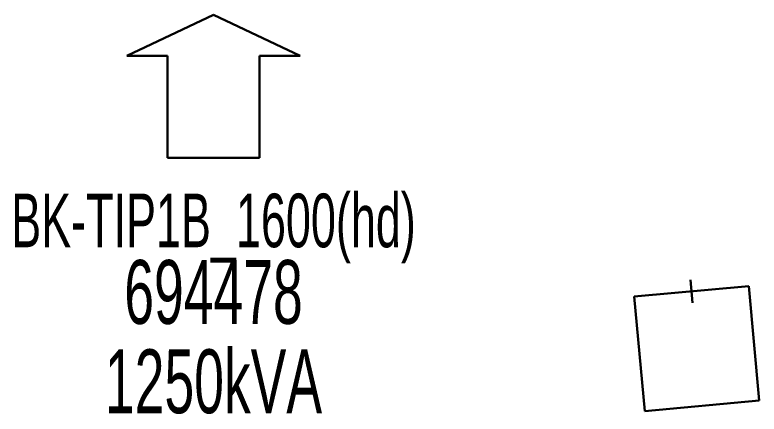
# Model space of a CAD drawing. Header units: millimetres. Extents: x 568462 to 571186, y 4080123 to 4081617.
# Drawn here: x 569278.09 to 569307.24, y 4080920.95 to 4080936.59 of the extents above; entities that cross this region are included whole.
import ezdxf
from ezdxf.enums import TextEntityAlignment as Align

# ---------------------------------------------------------------- set-up
doc = ezdxf.new("R2010")
doc.units = ezdxf.units.MM
doc.layers.add('TRAFO_MEVCUT', color=5, linetype='Continuous', lineweight=30)
doc.styles.get("Standard").update_dxf_attribs({"font": 'Arial'})

# ---------------------------------------------------------------- blocks, each defined once
blk = doc.blocks.new('MEV_BINA_KARE')
at = {"layer": 'TRAFO_MEVCUT', "linetype": 'Continuous'}
for p, q in [((0, 1.8), (0, 2.7)), ((-2.25, -2.25), (-2.25, 2.25)), ((-2.25, 2.25), (2.25, 2.25)), ((2.25, 2.25), (2.25, -2.25)), ((2.25, -2.25), (-2.25, -2.25))]:
    blk.add_line(p, q, dxfattribs=at)
blk = doc.blocks.new('MEV_BETKOSK')
at = {"layer": 'TRAFO_MEVCUT', "linetype": 'Continuous'}
for p, q in [((-3.4, 2), (0, 3.6)), ((0, 3.6), (3.4, 2)), ((-1.8, 2), (-3.4, 2)), ((-1.8, -2), (-1.8, 2)), ((3.4, 2), (1.8, 2)), ((1.8, 2), (1.8, -2)), ((1.8, -2), (-1.8, -2))]:
    blk.add_line(p, q, dxfattribs=at)

msp = doc.modelspace()

# ---------------------------------------------------------------- block references
at = {"layer": 'TRAFO_MEVCUT'}
msp.add_blockref('MEV_BETKOSK', (569285.866044, 4080932.985385), dxfattribs=at)
msp.add_blockref('MEV_BETKOSK', (569285.866044, 4080932.985385), dxfattribs=at)
at = {"layer": 'TRAFO_MEVCUT', "rotation": 5.191799999999999}
msp.add_blockref('MEV_BINA_KARE', (569304.793, 4080923.516), dxfattribs=at)
msp.add_blockref('MEV_BINA_KARE', (569304.793, 4080923.516), dxfattribs=at)

# ---------------------------------------------------------------- texts
at = {"layer": 'TRAFO_MEVCUT', "width": 0.6}
for s, height, p in [('BK-TIP1B_1600(hd)', 2.1, (569285.866044, 4080927.485385)), ('BK-TIP1B_1600(hd)', 2.1, (569285.866044, 4080927.485385)), ('694478', 2.5, (569285.866044, 4080924.485385)), ('694478', 2.5, (569285.866044, 4080924.485385)), ('1250kVA', 2.5, (569285.866044, 4080920.985385)), ('1250kVA', 2.5, (569285.866044, 4080920.985385))]:
    msp.add_text(s, height=height, dxfattribs=at).set_placement(p, align=Align.CENTER)

doc.saveas('drawing.dxf')
